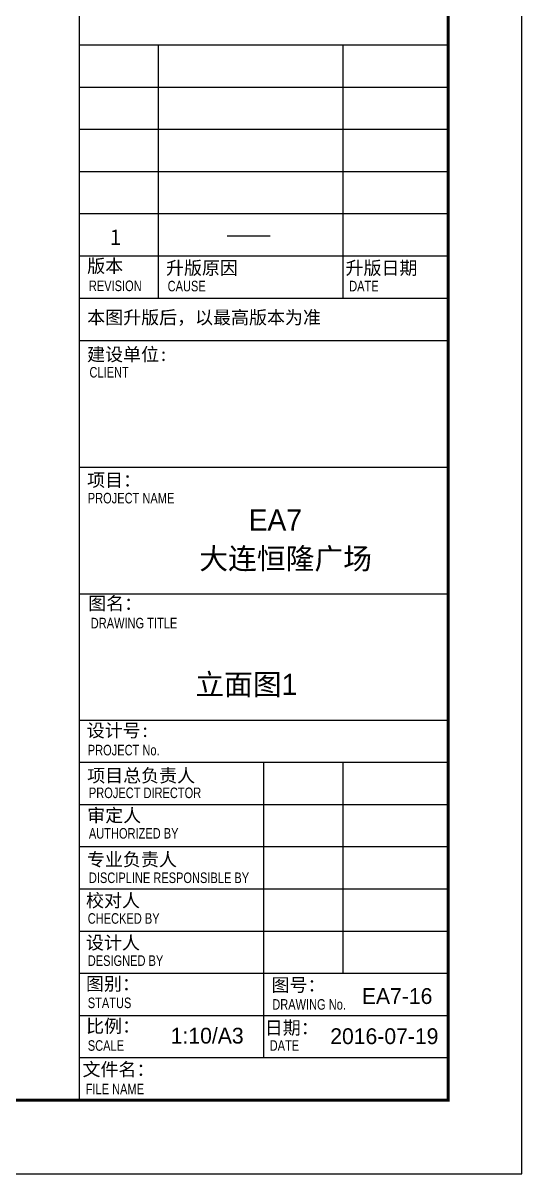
# Model space of a CAD drawing. Header units: millimetres. Extents: x 346472 to 732256, y -34068 to -15883.
# Drawn here: x 728158 to 732256, y -34068 to -24621 of the extents above; entities that cross this region are included whole.
import ezdxf

# ---------------------------------------------------------------- set-up
doc = ezdxf.new("R2010")
doc.units = ezdxf.units.MM
doc.header["$LTSCALE"] = 7
doc.layers.add('图框', color=9, linetype='Continuous')
doc.styles.add('ARIAL', font='Arial.ttf')
doc.styles.get("Standard").update_dxf_attribs({"font": 'STKaiti.ttf'})
doc.styles.add('图签-仿宋', font='')
doc.styles.add('图签-黑体', font='')
doc.styles.get('图签-仿宋').set_extended_font_data('FangSong_GB2312')
doc.styles.get('图签-黑体').set_extended_font_data('SimHei')

msp = doc.modelspace()

# ---------------------------------------------------------------- linework, layer by layer
at = {"layer": '图框', "color": 251}
for p, q in [((728619.1, -16489.1), (728619.1, -33462)), ((731649.9, -24802.4), (728619.1, -24802.4)), ((729268.5, -24802.4), (729268.5, -26880.7)), ((730784, -24802.4), (730784, -26880.7)), ((731649.9, -25148.8), (728619.1, -25148.8)), ((731649.9, -25495.1), (728619.1, -25495.1)), ((731649.9, -25841.5), (728619.1, -25841.5)), ((731649.9, -26187.9), (728619.1, -26187.9)), ((729835, -26368.6), (730188.7, -26368.6)), ((731649.9, -26534.3), (728619.1, -26534.3)), ((731649.9, -26880.7), (728619.1, -26880.7)), ((728619.1, -27227.1), (731649.9, -27227.1)), ((728619.1, -28266.2), (731649.9, -28266.2)), ((728619.1, -29305.4), (731649.9, -29305.4)), ((731649.9, -30344.5), (728619.1, -30344.5)), ((731649.9, -30690.9), (728619.1, -30690.9)), ((730134.5, -30690.9), (730134.5, -33115.6)), ((730784, -30690.9), (730784, -32422.9)), ((731649.9, -31037.3), (728619.1, -31037.3)), ((731649.9, -31383.7), (728619.1, -31383.7)), ((731649.9, -31730.1), (728619.1, -31730.1)), ((731649.9, -32076.5), (728619.1, -32076.5)), ((731649.9, -32422.9), (728619.1, -32422.9)), ((731649.9, -32769.2), (728619.1, -32769.2)), ((731649.9, -33115.6), (728619.1, -33115.6))]:
    msp.add_line(p, q, dxfattribs=at)
msp.add_lwpolyline([(706537, -34068.2), (732256.1, -34068.2), (732256.1, -15882.9), (706537, -15882.9)], close=True, dxfattribs=at)
at = {"layer": '图框', "color": 251, "const_width": 26}
msp.add_lwpolyline([(707835.9, -16489.1), (731649.9, -16489.1), (731649.9, -33462), (707835.9, -33462)], close=True, dxfattribs=at)

# ---------------------------------------------------------------- texts
at = {"layer": '图框', "color": 251}
for s, height, style, p in [('1', 129.9, '图签-仿宋', (728873.8, -26442.4)), ('版本', 108.25, '图签-黑体', (728685.5, -26668.8)), ('升版原因', 108.25, '图签-黑体', (729332.4, -26685)), ('升版日期', 108.25, '图签-黑体', (730807, -26685)), ('本图升版后，以最高版本为准', 108.245, '图签-黑体', (728685.5, -27091.4)), ('建设单位:', 108.25, '图签-黑体', (728684.6, -27394.6)), ('项目：', 108.25, '图签-黑体', (728684.6, -28426)), ('图名：', 108.25, '图签-黑体', (728693.2, -29438.7)), ('设计号:', 108.25, '图签-黑体', (728681.5, -30481.4)), ('项目总负责人', 108.25, '图签-黑体', (728685.5, -30851.9)), ('审定人', 108.25, '图签-黑体', (728685.5, -31178.7)), ('专业负责人', 108.25, '图签-黑体', (728683.3, -31540.3)), ('校对人', 108.25, '图签-黑体', (728675.7, -31876.9)), ('设计人', 108.25, '图签-黑体', (728675.7, -32223.3)), ('图别：', 108.25, '图签-黑体', (728675.7, -32561.2)), ('图号：', 108.25, '图签-黑体', (730199, -32570.5)), ('比例：', 108.25, '图签-黑体', (728676.4, -32908.4)), ('日期：', 108.25, '图签-黑体', (730144.1, -32922.3)), ('文件名：', 108.25, '图签-黑体', (728647, -33263.6))]:
    msp.add_text(s, height=height, dxfattribs=dict(at, style=style)).set_placement(p)
at = {"layer": '图框', "color": 251, "style": 'ARIAL', "width": 0.75}
for s, height, p in [('REVISION', 86.6, (728699.3, -26821.2)), ('CAUSE', 86.6, (729346.1, -26823.2)), ('DATE', 86.6, (730836.9, -26823.2)), ('CLIENT', 86.6, (728704, -27530.6)), ('PROJECT NAME', 86.596, (728690.2, -28563.8)), ('DRAWING TITLE', 86.596, (728714.6, -29589.5)), ('PROJECT No.', 86.596, (728690.2, -30632.1)), ('PROJECT DIRECTOR', 86.596, (728699.3, -30982.9)), ('AUTHORIZED BY', 86.596, (728699.3, -31315.4)), ('DISCIPLINE RESPONSIBLE BY', 86.596, (728699.3, -31680)), ('CHECKED BY', 86.6, (728690.2, -32013.9)), ('DESIGNED BY', 86.596, (728690.2, -32360.3)), ('STATUS', 86.6, (728690.2, -32706.7)), ('DRAWING No.', 86.596, (730205.3, -32719.6)), ('SCALE', 86.6, (728690.2, -33057)), ('DATE', 86.6, (730184, -33057)), ('FILE NAME', 86.6, (728672.9, -33414.4))]:
    msp.add_text(s, height=height, dxfattribs=at).set_placement(p)
at = {"layer": '图框', "color": 251}
for s, height, p in [('EA7', 173.19, (730011.4, -28786.2)), ('大连恒隆广场', 173.19, (729606.3, -29103.8)), ('立面图1', 173.19, (729573.1, -30135.9)), ('EA7-16', 129.89, (730941, -32672.7)), ('2016-07-19', 129.89, (730681.4, -33002.2))]:
    msp.add_text(s, height=height, dxfattribs=at).set_placement(p)
at = {"layer": '图框', "color": 251, "insert": (729371.6, -32933.9), "char_height": 129.89, "width": 67.606, "attachment_point": 4}
msp.add_mtext('1:10/A3', dxfattribs=at)

doc.saveas('drawing.dxf')
